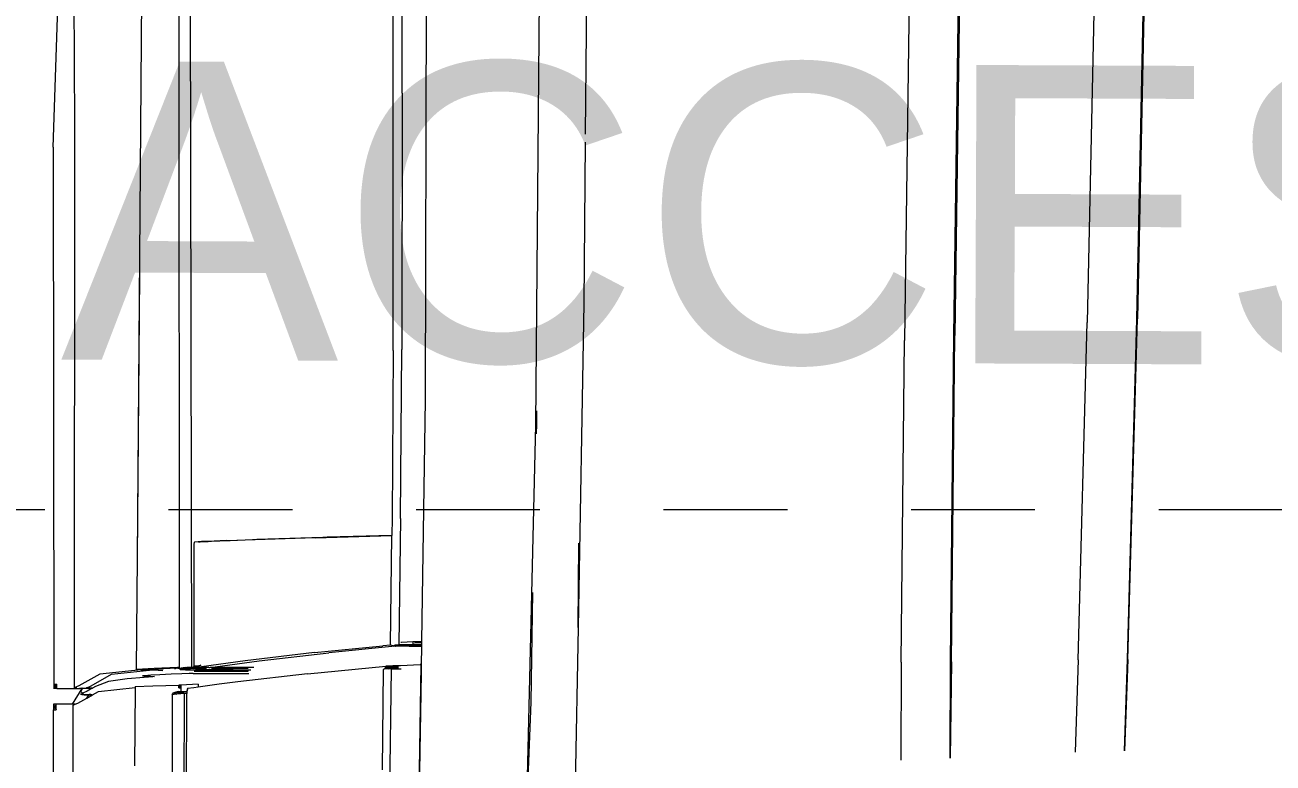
# Model space of a CAD drawing. Header units: millimetres. Extents: x 1010 to 1494, y -119 to 564.
# Drawn here: x 1310.231 to 1311.24, y 441.997 to 442.594 of the extents above; entities that cross this region are included whole.
import ezdxf

# ---------------------------------------------------------------- set-up
doc = ezdxf.new("R2010")
doc.units = ezdxf.units.MM
doc.linetypes.add('DASHDOT', pattern=[1, 0.5, -0.25, 0, -0.25])
doc.layers.get('0').update_dxf_attribs({"lineweight": 9})
for name, color, linetype, lineweight in [('20', 6, 'Continuous', 9), ('Edges', 7, 'Continuous', 9), ('Marca', 1, 'Continuous', 9)]:
    doc.layers.add(name, color=color, linetype=linetype, lineweight=lineweight)
doc.styles.add('SWISS', font='swiss.ttf')

# ---------------------------------------------------------------- blocks, each defined once
blk = doc.blocks.new('*A393')
at = {"layer": 'Marca', "linetype": 'DASHDOT', "lineweight": 0}
blk.add_line((33940.1, 18035.1), (90693.3, 18035.1), dxfattribs=at)
blk = doc.blocks.new('chevy tahoe pl')
at = {"layer": 'Edges'}
for p, q in [((138.182, 96.444), (147.171, 96.447)), ((147.328, 96.447), (147.171, 96.447)), ((147.171, 96.447), (147.171, 96.373)), ((147.328, 96.447), (147.171, 96.373)), ((147.328, 96.373), (147.171, 96.447)), ((147.328, 96.373), (147.328, 96.447)), ((147.897, 96.434), (147.774, 96.434)), ((147.774, 96.351), (147.774, 96.434)), ((147.774, 96.434), (147.897, 96.351)), ((147.897, 96.434), (147.774, 96.351)), ((163.212, 96.452), (147.897, 96.434)), ((147.897, 96.434), (147.897, 96.351)), ((163.212, 96.452), (167.799, 96.299)), ((147.171, 96.373), (147.328, 96.373)), ((147.327, 95.911), (147.328, 96.373)), ((147.774, 96.351), (147.772, 95.691)), ((147.774, 96.351), (147.897, 96.351)), ((142.327, 95.891), (147.301, 95.89)), ((147.301, 95.89), (147.302, 95.888)), ((147.301, 95.888), (147.301, 95.89)), ((147.302, 95.888), (147.327, 95.83)), ((147.327, 95.83), (147.327, 95.911)), ((147.776, 95.642), (147.327, 95.911)), ((147.327, 95.83), (147.359, 95.754)), ((147.359, 95.754), (147.504, 95.498)), ((147.796, 95.855), (147.792, 95.778)), ((147.796, 95.855), (147.794, 95.857)), ((147.849, 95.857), (147.794, 95.857)), ((147.852, 95.721), (147.796, 95.855)), ((147.85, 95.855), (147.796, 95.855)), ((147.85, 95.855), (147.849, 95.857)), ((163.836, 95.845), (147.849, 95.857)), ((148.185, 95.127), (147.852, 95.721)), ((168.855, 95.876), (163.836, 95.845)), ((147.504, 95.498), (147.597, 95.436)), ((147.504, 95.498), (147.597, 95.333)), ((147.597, 95.572), (147.608, 95.583)), ((147.601, 95.434), (147.597, 95.572)), ((147.597, 95.572), (147.597, 95.436)), ((147.597, 95.436), (147.597, 95.333)), ((147.597, 95.436), (147.601, 95.434)), ((147.605, 95.507), (147.601, 95.434)), ((147.601, 95.413), (147.601, 95.434)), ((147.601, 95.434), (147.609, 95.429)), ((147.602, 95.38), (147.601, 95.413)), ((147.602, 95.38), (147.602, 95.349)), ((147.608, 95.583), (147.605, 95.507)), ((147.609, 95.636), (147.608, 95.583)), ((147.608, 95.583), (147.618, 95.593)), ((147.611, 95.678), (147.609, 95.636)), ((147.618, 95.659), (147.611, 95.678)), ((147.637, 95.613), (147.618, 95.659)), ((147.637, 95.613), (147.688, 95.664)), ((147.639, 95.608), (147.637, 95.613)), ((147.702, 95.485), (147.639, 95.608)), ((147.688, 95.664), (147.776, 95.621)), ((147.783, 95.341), (147.702, 95.485)), ((147.772, 95.691), (147.775, 95.691)), ((147.776, 95.642), (147.775, 95.691)), ((147.775, 95.691), (147.778, 95.691)), ((147.776, 95.621), (147.776, 95.642)), ((147.779, 95.641), (147.776, 95.642)), ((147.776, 95.61), (147.776, 95.621)), ((147.776, 95.621), (147.779, 95.62)), ((147.776, 95.61), (147.783, 95.341)), ((147.779, 95.608), (147.776, 95.61)), ((147.778, 95.691), (147.789, 95.691)), ((147.779, 95.641), (147.778, 95.691)), ((147.787, 95.636), (147.779, 95.641)), ((147.779, 95.62), (147.779, 95.641)), ((147.779, 95.62), (147.786, 95.617)), ((147.779, 95.608), (147.779, 95.62)), ((147.786, 95.604), (147.779, 95.608)), ((147.782, 95.509), (147.779, 95.608)), ((147.786, 95.604), (147.782, 95.509)), ((147.782, 95.509), (147.782, 95.495)), ((147.782, 95.509), (147.789, 95.509)), ((147.783, 95.341), (147.782, 95.495)), ((147.789, 95.495), (147.782, 95.495)), ((147.787, 95.636), (147.786, 95.617)), ((147.786, 95.617), (147.786, 95.604)), ((147.786, 95.617), (147.791, 95.614)), ((147.79, 95.601), (147.786, 95.604)), ((147.789, 95.691), (147.787, 95.636)), ((147.791, 95.633), (147.787, 95.636)), ((147.789, 95.691), (147.792, 95.691)), ((147.789, 95.33), (147.794, 95.495)), ((147.794, 95.495), (147.795, 95.508)), ((147.8, 95.495), (147.794, 95.495)), ((147.795, 95.513), (147.795, 95.508)), ((147.795, 95.508), (147.8, 95.495)), ((147.8, 95.495), (147.851, 95.376)), ((147.851, 95.376), (148.185, 94.794)), ((147.597, 95.333), (147.694, 95.161)), ((147.694, 95.161), (147.801, 94.116)), ((147.783, 95.341), (147.789, 95.33)), ((147.835, 95.248), (147.789, 95.33)), ((147.973, 94.876), (147.835, 95.248)), ((148.31, 93.944), (148.185, 95.127)), ((148.05, 94.348), (147.973, 94.876)), ((148.185, 94.794), (148.3, 93.711)), ((148.089, 93.861), (148.05, 94.348)), ((147.755, 94.117), (145.569, 94.136)), ((147.801, 94.116), (147.755, 94.117)), ((147.83, 94.116), (147.801, 94.116)), ((147.83, 94.116), (147.857, 93.612)), ((148.31, 93.944), (148.3, 93.711)), ((148.316, 94.08), (148.31, 93.944)), ((148.312, 93.924), (148.31, 93.944)), ((148.315, 93.755), (148.316, 94.08)), ((148.32, 94.08), (148.315, 93.755)), ((148.32, 94.08), (148.316, 94.08)), ((148.32, 94.08), (148.32, 94.083)), ((148.32, 94.083), (151.506, 94.055)), ((148.346, 93.579), (148.32, 94.08)), ((151.506, 94.055), (159.582, 93.985)), ((151.506, 94.055), (174.764, 93.869)), ((147.857, 93.612), (147.873, 92.869)), ((148.107, 93.611), (148.089, 93.861)), ((148.116, 93.566), (148.107, 93.611)), ((148.124, 93.694), (148.116, 93.566)), ((148.13, 93.854), (148.124, 93.694)), ((148.135, 93.906), (148.13, 93.854)), ((148.142, 93.847), (148.135, 93.906)), ((148.155, 93.674), (148.142, 93.847)), ((148.17, 93.414), (148.155, 93.674)), ((148.294, 93.333), (148.298, 93.653)), ((148.294, 93.333), (148.309, 93.633)), ((148.313, 93.593), (148.294, 93.333)), ((148.298, 93.653), (148.301, 93.707)), ((148.307, 93.653), (148.298, 93.653)), ((148.3, 93.711), (148.312, 93.924)), ((148.301, 93.707), (148.3, 93.711)), ((148.301, 93.707), (148.307, 93.653)), ((148.307, 93.653), (148.309, 93.633)), ((148.31, 93.653), (148.307, 93.653)), ((148.309, 93.633), (148.31, 93.653)), ((148.309, 93.633), (148.313, 93.593)), ((148.31, 93.653), (148.313, 93.715)), ((148.313, 93.653), (148.31, 93.653)), ((148.313, 93.715), (148.312, 93.924)), ((148.313, 93.715), (148.315, 93.755)), ((148.313, 93.653), (148.313, 93.715)), ((148.313, 93.593), (148.313, 93.653)), ((148.322, 93.652), (148.313, 93.653)), ((148.315, 93.755), (148.322, 93.652)), ((148.322, 93.652), (148.344, 93.36)), ((148.186, 93.091), (148.17, 93.414)), ((148.333, 93.362), (148.344, 93.36)), ((148.344, 93.36), (148.349, 93.298)), ((148.355, 93.359), (148.346, 93.579)), ((148.348, 93.36), (148.355, 93.359)), ((148.349, 93.298), (148.364, 92.929)), ((148.371, 92.916), (148.355, 93.359)), ((147.598, 93.067), (114.938, 93.056)), ((147.599, 93.06), (147.598, 93.067)), ((147.598, 93.067), (147.643, 93.022)), ((147.599, 93.06), (147.654, 93.022)), ((147.613, 92.954), (147.599, 93.06)), ((147.613, 92.954), (147.643, 93.022)), ((147.627, 92.812), (147.613, 92.954)), ((147.613, 92.954), (147.669, 92.939)), ((147.613, 92.954), (147.665, 92.833)), ((147.643, 93.022), (147.669, 92.939)), ((147.687, 92.894), (147.654, 93.022)), ((147.669, 92.939), (147.665, 92.833)), ((147.687, 92.894), (147.665, 92.833)), ((147.669, 92.939), (147.687, 92.894)), ((147.687, 92.894), (147.685, 92.821)), ((147.687, 92.894), (147.687, 92.821)), ((148.197, 92.786), (148.186, 93.091)), ((148.333, 92.985), (148.364, 92.929)), ((148.333, 92.887), (148.365, 92.887)), ((148.333, 92.884), (148.366, 92.884)), ((148.366, 92.876), (148.333, 92.876)), ((148.364, 92.929), (148.371, 92.916)), ((148.364, 92.929), (148.365, 92.887)), ((148.365, 92.887), (148.372, 92.887)), ((148.365, 92.887), (148.366, 92.884)), ((148.366, 92.884), (148.372, 92.884)), ((148.366, 92.884), (148.366, 92.876)), ((148.372, 92.876), (148.366, 92.876)), ((148.366, 92.876), (148.366, 92.86)), ((148.372, 92.887), (148.371, 92.916)), ((148.372, 92.884), (148.372, 92.887)), ((148.372, 92.876), (148.372, 92.884)), ((148.373, 92.86), (148.372, 92.876)), ((185.237, 92.891), (148.373, 92.86)), ((147.632, 92.724), (115.798, 92.791)), ((144.134, 92.652), (147.632, 92.643)), ((147.665, 92.833), (147.627, 92.812)), ((147.632, 92.724), (147.627, 92.812)), ((147.632, 92.724), (147.665, 92.833)), ((147.683, 92.767), (147.632, 92.724)), ((147.632, 92.643), (147.632, 92.724)), ((147.632, 92.636), (147.632, 92.643)), ((147.687, 92.643), (147.632, 92.643)), ((147.685, 92.821), (147.654, 92.821)), ((147.665, 92.833), (147.683, 92.767)), ((147.685, 92.821), (147.683, 92.767)), ((147.8, 92.821), (147.687, 92.821)), ((147.687, 92.821), (147.687, 92.643)), ((147.704, 92.643), (147.687, 92.643)), ((147.687, 92.643), (147.687, 92.636)), ((147.706, 92.636), (147.704, 92.643)), ((147.704, 92.636), (147.704, 92.643)), ((147.755, 92.636), (147.704, 92.643)), ((147.773, 92.623), (147.706, 92.636)), ((147.752, 92.627), (147.755, 92.636)), ((147.755, 92.636), (147.755, 92.627)), ((147.755, 92.636), (147.756, 92.627)), ((147.773, 92.623), (147.755, 92.636)), ((147.799, 92.442), (147.773, 92.623)), ((147.799, 92.869), (147.8, 92.821)), ((147.799, 92.869), (147.87, 92.869)), ((147.874, 92.821), (147.799, 92.869)), ((147.871, 92.821), (147.8, 92.821)), ((147.871, 92.821), (147.87, 92.869)), ((147.87, 92.869), (147.873, 92.869)), ((147.874, 92.821), (147.871, 92.821)), ((147.873, 92.869), (147.874, 92.821)), ((147.901, 92.325), (147.874, 92.821)), ((148.2, 92.58), (148.197, 92.786)), ((148.204, 92.506), (148.2, 92.58)), ((148.306, 92.679), (148.323, 92.814)), ((148.306, 92.679), (148.307, 92.807)), ((148.322, 92.733), (148.306, 92.679)), ((148.306, 92.679), (148.336, 92.552)), ((148.306, 92.679), (148.306, 92.539)), ((148.306, 92.679), (148.344, 92.624)), ((148.306, 92.539), (148.306, 92.396)), ((148.348, 92.85), (148.307, 92.807)), ((148.323, 92.814), (148.307, 92.807)), ((148.322, 92.733), (148.323, 92.814)), ((148.368, 92.751), (148.322, 92.733)), ((148.344, 92.624), (148.322, 92.733)), ((148.353, 92.86), (148.323, 92.814)), ((148.368, 92.751), (148.323, 92.814)), ((148.336, 92.552), (148.344, 92.624)), ((148.348, 92.542), (148.336, 92.552)), ((148.344, 92.779), (148.348, 92.778)), ((148.368, 92.751), (148.344, 92.624)), ((148.344, 92.624), (148.382, 92.605)), ((148.387, 92.509), (148.344, 92.624)), ((148.348, 92.801), (148.345, 92.801)), ((148.346, 92.808), (148.348, 92.808)), ((148.348, 92.85), (148.353, 92.86)), ((148.355, 92.85), (148.348, 92.85)), ((148.348, 92.808), (148.348, 92.85)), ((148.348, 92.808), (148.36, 92.808)), ((148.348, 92.801), (148.348, 92.808)), ((148.361, 92.801), (148.348, 92.801)), ((148.348, 92.778), (148.348, 92.801)), ((148.348, 92.778), (148.364, 92.778)), ((148.348, 92.542), (148.348, 92.778)), ((148.374, 92.52), (148.348, 92.542)), ((148.348, 92.461), (148.348, 92.542)), ((148.366, 92.86), (148.353, 92.86)), ((148.353, 92.86), (148.355, 92.85)), ((148.355, 92.85), (148.36, 92.808)), ((148.36, 92.808), (148.361, 92.801)), ((148.361, 92.801), (148.364, 92.778)), ((148.364, 92.778), (148.368, 92.751)), ((148.373, 92.86), (148.366, 92.86)), ((148.374, 92.689), (148.368, 92.751)), ((148.374, 92.689), (148.374, 92.683)), ((148.374, 92.683), (148.376, 92.671)), ((148.374, 92.52), (148.375, 92.642)), ((148.375, 92.466), (148.374, 92.52)), ((148.387, 92.509), (148.374, 92.52)), ((148.376, 92.671), (148.375, 92.642)), ((148.376, 92.671), (148.382, 92.605)), ((148.382, 92.605), (148.387, 92.509)), ((185.032, 92.579), (148.387, 92.509)), ((147.815, 92.326), (147.799, 92.442)), ((147.898, 91.723), (147.815, 92.326)), ((147.901, 92.325), (147.815, 92.326)), ((148.206, 92.462), (148.204, 92.506)), ((148.206, 92.462), (148.206, 90.874)), ((148.289, 92.396), (148.269, 92.435)), ((148.269, 92.435), (148.269, 90.893)), ((148.306, 92.396), (148.289, 92.396)), ((148.289, 92.396), (148.289, 90.887)), ((148.306, 91.467), (148.306, 92.396)), ((148.336, 92.448), (148.348, 92.461)), ((148.348, 92.396), (148.336, 92.396)), ((148.341, 92.167), (148.336, 92.189)), ((148.348, 92.161), (148.341, 92.167)), ((148.348, 92.461), (148.353, 92.466)), ((148.348, 92.396), (148.348, 92.461)), ((148.353, 92.396), (148.348, 92.396)), ((148.348, 92.396), (148.348, 92.161)), ((148.348, 92.084), (148.348, 92.161)), ((148.353, 92.157), (148.348, 92.161)), ((148.353, 92.466), (148.375, 92.466)), ((148.353, 92.466), (148.353, 92.396)), ((148.371, 92.396), (148.353, 92.396)), ((148.353, 92.396), (148.353, 92.157)), ((148.397, 92.229), (148.371, 92.411)), ((148.371, 92.396), (148.371, 92.411)), ((148.374, 92.403), (148.371, 92.411)), ((148.371, 92.142), (148.371, 92.396)), ((148.374, 92.403), (148.375, 92.466)), ((148.374, 92.403), (148.387, 92.372)), ((148.379, 92.428), (148.41, 92.443)), ((148.379, 92.428), (148.379, 92.391)), ((148.379, 92.428), (148.389, 92.368)), ((148.387, 92.509), (148.387, 92.372)), ((148.409, 92.317), (148.387, 92.372)), ((148.569, 90.981), (148.397, 92.229)), ((148.409, 92.317), (148.41, 92.443)), ((148.438, 92.248), (148.409, 92.317)), ((151.895, 92.448), (148.41, 92.443)), ((148.41, 92.443), (148.412, 92.43)), ((148.412, 92.43), (148.438, 92.248)), ((151.896, 92.435), (151.895, 92.448)), ((151.934, 92.44), (151.895, 92.448)), ((151.896, 92.435), (151.948, 92.43)), ((151.933, 92.432), (151.934, 92.44)), ((151.934, 92.44), (151.935, 92.431)), ((151.934, 92.44), (151.935, 92.431)), ((151.948, 92.43), (151.934, 92.44)), ((151.966, 92.218), (151.948, 92.43)), ((152.008, 90.984), (151.948, 92.43)), ((151.953, 92.303), (151.966, 92.218)), ((151.958, 92.226), (151.966, 92.218)), ((151.962, 92.173), (151.966, 92.218)), ((151.966, 92.218), (151.969, 92.13)), ((151.975, 92.228), (151.978, 92.13)), ((148.348, 91.637), (148.348, 91.94)), ((148.353, 92.157), (148.353, 92.139)), ((148.371, 92.142), (148.353, 92.157)), ((148.353, 91.936), (148.353, 91.637)), ((148.371, 92.016), (148.371, 92.142)), ((148.371, 92.016), (148.376, 91.98)), ((148.376, 91.98), (148.397, 91.834)), ((148.376, 91.637), (148.376, 91.98)), ((148.397, 92.026), (148.398, 92.025)), ((148.397, 91.834), (148.569, 90.586)), ((151.969, 92.13), (151.965, 92.13)), ((151.968, 92.102), (151.971, 92.099)), ((151.978, 92.13), (151.969, 92.13)), ((151.969, 92.13), (151.971, 92.099)), ((151.971, 92.099), (151.973, 92.034)), ((151.995, 91.526), (151.973, 92.034)), ((151.978, 92.13), (151.995, 91.526)), ((147.971, 91.193), (147.898, 91.723)), ((148.311, 91.445), (148.306, 91.467)), ((148.348, 91.637), (148.341, 91.63)), ((148.348, 91.637), (148.341, 91.603)), ((148.353, 91.534), (148.341, 91.527)), ((148.368, 91.386), (148.341, 91.463)), ((148.353, 91.534), (148.348, 91.637)), ((148.353, 91.637), (148.348, 91.637)), ((148.376, 91.637), (148.353, 91.637)), ((148.353, 91.637), (148.353, 91.534)), ((148.353, 91.532), (148.353, 91.534)), ((148.368, 91.386), (148.353, 91.532)), ((148.353, 91.532), (148.353, 91.325)), ((148.376, 91.323), (148.376, 91.637)), ((151.995, 91.526), (152, 91.408)), ((148.197, 89.207), (147.971, 91.193)), ((148.311, 91.445), (148.311, 90.819)), ((148.336, 91.339), (148.311, 91.445)), ((148.34, 91.336), (148.336, 91.339)), ((148.368, 91.386), (148.341, 91.398)), ((148.341, 91.338), (148.344, 91.327)), ((148.353, 91.325), (148.341, 91.335)), ((148.368, 91.386), (148.344, 91.327)), ((148.376, 91.286), (148.344, 91.327)), ((148.353, 91.325), (148.353, 90.896)), ((148.376, 91.306), (148.353, 91.325)), ((148.376, 91.323), (148.368, 91.386)), ((148.376, 91.306), (148.376, 91.323)), ((148.376, 90.735), (148.376, 91.306)), ((152, 91.408), (152.025, 90.772)), ((148.805, 89.007), (148.569, 90.981)), ((152.076, 88.982), (152.008, 90.984)), ((152.025, 90.772), (152.031, 90.649)), ((148.569, 90.586), (148.795, 88.597)), ((152.031, 90.649), (152.064, 89.703)), ((152.031, 90.649), (152.094, 88.769)), ((152.064, 89.703), (152.094, 88.769)), ((148.197, 89.207), (148.417, 86.973)), ((148.805, 89.007), (148.997, 87.059)), ((152.076, 88.982), (152.14, 86.8)), ((152.094, 88.769), (152.099, 88.641)), ((152.099, 88.641), (152.132, 87.531)), ((148.983, 86.705), (148.795, 88.597)), ((152.132, 87.531), (152.151, 86.812)), ((148.333, 86.821), (143.903, 86.879)), ((148.319, 87.045), (145.455, 87.081)), ((148.327, 87.016), (148.319, 87.045)), ((148.327, 87.016), (148.348, 86.999)), ((148.339, 86.975), (148.327, 87.016)), ((148.331, 86.891), (148.339, 86.975)), ((148.333, 86.821), (148.331, 86.891)), ((148.352, 86.839), (148.333, 86.821)), ((148.349, 86.986), (148.348, 86.999)), ((148.348, 86.951), (148.352, 86.951)), ((148.349, 86.986), (148.352, 86.951)), ((148.364, 86.922), (148.349, 86.986)), ((148.349, 86.986), (148.376, 86.981)), ((148.402, 86.954), (148.352, 86.742)), ((148.352, 86.951), (148.402, 86.954)), ((148.352, 86.839), (148.352, 86.951)), ((148.36, 86.846), (148.352, 86.839)), ((148.352, 86.742), (148.352, 86.839)), ((148.36, 86.846), (148.364, 86.922)), ((148.364, 86.922), (148.364, 86.621)), ((148.376, 86.981), (148.417, 86.973)), ((148.376, 86.981), (148.411, 86.62)), ((148.402, 86.954), (148.417, 86.973)), ((148.402, 86.954), (148.409, 86.748)), ((148.426, 86.768), (148.402, 86.954)), ((148.426, 86.768), (148.417, 86.973)), ((149.01, 86.836), (148.997, 87.059)), ((149.001, 86.799), (149.01, 86.836)), ((149.01, 86.836), (152.14, 86.8)), ((148.333, 86.821), (148.333, 86.622)), ((148.333, 86.622), (148.352, 86.621)), ((148.333, 86.622), (148.333, 86.535)), ((148.409, 86.748), (148.352, 86.742)), ((148.352, 86.621), (148.352, 86.742)), ((148.352, 86.621), (148.364, 86.621)), ((148.364, 86.621), (148.411, 86.62)), ((148.409, 86.748), (148.374, 86.621)), ((148.409, 86.748), (148.404, 86.62)), ((148.426, 86.768), (148.409, 86.748)), ((148.415, 86.62), (148.409, 86.748)), ((148.411, 86.62), (148.419, 86.62)), ((148.419, 86.62), (148.426, 86.768)), ((148.419, 86.62), (148.428, 86.62)), ((148.428, 86.62), (148.433, 86.555)), ((148.433, 86.555), (148.459, 85.997)), ((148.983, 86.705), (148.985, 86.782)), ((148.983, 86.705), (148.997, 86.629)), ((148.983, 86.705), (148.983, 86.693)), ((148.983, 86.693), (149.009, 86.427)), ((148.983, 85.947), (148.983, 86.693)), ((149.001, 86.799), (148.985, 86.782)), ((148.987, 86.765), (149, 86.626)), ((148.991, 86.76), (149.001, 86.799)), ((148.991, 86.76), (149.009, 86.718)), ((149, 86.626), (148.997, 86.629)), ((149.009, 86.542), (149, 86.626)), ((149.009, 86.618), (149, 86.626)), ((149.009, 86.718), (149.015, 86.701)), ((149.009, 86.618), (149.009, 86.718)), ((149.015, 86.612), (149.009, 86.618)), ((149.009, 86.542), (149.009, 86.618)), ((149.015, 86.47), (149.009, 86.542)), ((149.009, 86.427), (149.009, 86.542)), ((149.015, 86.612), (149.015, 86.701)), ((149.015, 86.701), (149.023, 86.683)), ((149.023, 86.674), (149.015, 86.553)), ((149.025, 86.603), (149.015, 86.612)), ((149.015, 86.612), (149.015, 86.47)), ((149.025, 86.543), (149.015, 86.553)), ((149.025, 86.505), (149.015, 86.356)), ((149.02, 86.418), (149.015, 86.47)), ((149.015, 86.47), (149.015, 86.409)), ((149.023, 86.683), (149.025, 86.603)), ((149.025, 86.406), (149.025, 86.603)), ((152.628, 86.556), (149.025, 86.603)), ((149.092, 86.521), (149.092, 86.544)), ((149.107, 86.2), (149.092, 86.521)), ((152.152, 86.8), (152.14, 86.8)), ((152.151, 86.812), (152.152, 86.8)), ((152.151, 86.812), (152.153, 86.8)), ((152.153, 86.8), (152.152, 86.8)), ((152.621, 86.794), (152.153, 86.8)), ((157.42, 86.764), (152.621, 86.794)), ((152.628, 86.556), (157.443, 86.52)), ((157.42, 86.764), (173.716, 86.761)), ((164.751, 86.506), (157.443, 86.52)), ((164.751, 86.506), (176.58, 86.512)), ((148.986, 86.2), (148.988, 86.216)), ((148.986, 86.2), (148.986, 85.947)), ((148.988, 86.164), (148.986, 86.2)), ((148.988, 86.304), (148.99, 86.381)), ((148.99, 86.233), (148.988, 86.304)), ((148.988, 86.304), (148.988, 86.216)), ((148.988, 86.216), (148.99, 86.233)), ((148.988, 86.216), (148.988, 86.164)), ((148.988, 86.164), (148.988, 85.947)), ((148.99, 86.124), (148.988, 86.164)), ((148.99, 86.381), (149.009, 86.401)), ((149.009, 86.218), (148.99, 86.233)), ((148.99, 86.233), (149.009, 86.233)), ((148.99, 86.124), (148.99, 86.233)), ((148.991, 86.105), (148.99, 86.124)), ((149.011, 86.403), (149.009, 86.427)), ((149.009, 86.401), (149.009, 86.427)), ((149.009, 86.401), (149.011, 86.403)), ((149.009, 86.233), (149.009, 86.401)), ((149.009, 86.233), (149.014, 86.233)), ((149.009, 86.218), (149.009, 86.233)), ((149.014, 86.214), (149.009, 86.218)), ((149.009, 85.947), (149.009, 86.218)), ((149.011, 86.403), (149.014, 86.406)), ((149.014, 86.375), (149.011, 86.403)), ((149.014, 86.406), (149.015, 86.409)), ((149.014, 86.406), (149.015, 86.406)), ((149.014, 86.375), (149.014, 86.406)), ((149.015, 86.356), (149.014, 86.375)), ((149.014, 86.233), (149.014, 86.375)), ((149.014, 86.233), (149.02, 86.233)), ((149.014, 86.214), (149.014, 86.233)), ((149.014, 85.946), (149.014, 86.214)), ((149.02, 86.209), (149.014, 86.214)), ((149.015, 86.409), (149.02, 86.418)), ((149.015, 86.409), (149.015, 86.406)), ((149.015, 86.406), (149.015, 86.356)), ((149.015, 86.406), (149.02, 86.406)), ((149.015, 86.356), (149.02, 86.354)), ((149.015, 86.356), (149.025, 86.346)), ((149.02, 86.406), (149.02, 86.418)), ((149.02, 86.406), (149.025, 86.406)), ((149.025, 86.405), (149.02, 86.406)), ((149.02, 86.354), (149.02, 86.406)), ((149.02, 86.354), (149.025, 86.352)), ((149.02, 86.233), (149.02, 86.354)), ((149.02, 86.233), (149.025, 86.233)), ((149.02, 86.209), (149.02, 86.233)), ((149.02, 85.946), (149.02, 86.209)), ((149.025, 86.205), (149.02, 86.209)), ((149.025, 86.405), (149.025, 86.406)), ((149.025, 86.352), (149.025, 86.405)), ((149.025, 86.233), (149.025, 86.352)), ((149.025, 86.205), (149.025, 86.233)), ((149.025, 85.946), (149.025, 86.205)), ((149.03, 86.201), (149.029, 86.202)), ((149.03, 85.946), (149.03, 86.201)), ((149.107, 86.2), (149.03, 86.201)), ((149.091, 86.154), (149.101, 85.945)), ((149.119, 85.964), (149.107, 86.2)), ((148.447, 85.974), (139.427, 86.11)), ((139.714, 86.086), (148.214, 85.959)), ((148.214, 85.959), (148.213, 85.969)), ((148.214, 85.959), (148.317, 85.957)), ((148.317, 85.957), (148.317, 85.971)), ((148.317, 85.957), (148.333, 85.957)), ((148.333, 85.957), (148.333, 85.971)), ((148.333, 85.957), (148.346, 85.957)), ((148.345, 85.972), (148.346, 85.957)), ((148.346, 85.957), (148.364, 85.956)), ((148.364, 85.972), (148.364, 85.956)), ((148.364, 85.956), (148.448, 85.955)), ((148.448, 85.955), (148.447, 85.974)), ((148.458, 85.974), (148.447, 85.974)), ((148.448, 85.955), (148.458, 85.955)), ((148.458, 85.974), (148.459, 85.997)), ((148.458, 85.955), (148.458, 85.974)), ((148.458, 85.974), (148.459, 85.955)), ((148.458, 85.955), (148.459, 85.955)), ((148.459, 85.955), (148.969, 85.947)), ((148.969, 85.947), (148.983, 85.947)), ((148.983, 85.947), (148.986, 85.947)), ((148.986, 85.947), (148.988, 85.947)), ((148.988, 85.947), (148.99, 85.947)), ((148.99, 85.947), (148.991, 86.105)), ((148.99, 85.947), (148.998, 85.947)), ((148.998, 85.947), (148.991, 86.105)), ((148.998, 85.947), (149.009, 85.947)), ((149.009, 85.947), (149.014, 85.946)), ((149.014, 85.946), (149.02, 85.946)), ((149.02, 85.946), (149.025, 85.946)), ((149.025, 85.946), (149.03, 85.946)), ((149.03, 85.946), (149.101, 85.945)), ((149.101, 85.945), (149.122, 85.945)), ((149.122, 85.945), (149.119, 85.964)), ((149.122, 85.945), (156, 85.841)), ((156, 85.841), (173.166, 85.794)), ((155.294, 82.702), (139.635, 83.08)), ((147.388, 82.837), (145.213, 82.924)), ((150.514, 82.795), (147.388, 82.837)), ((155.042, 82.675), (155.301, 82.669)), ((172.108, 82.565), (155.294, 82.702)), ((155.301, 82.669), (155.698, 82.665)), ((149.513, 81.486), (145.031, 81.574)), ((158.76, 81.331), (149.513, 81.486)), ((149.513, 81.486), (151.923, 81.465)), ((163.359, 81.288), (158.76, 81.331)), ((172.041, 81.207), (163.584, 81.286)), ((148.525, 72.277), (145.731, 72.289)), ((148.525, 72.277), (157.7, 72.181)), ((171.472, 71.997), (157.7, 72.181)), ((148.534, 70.847), (145.786, 70.885)), ((145.786, 70.885), (148.545, 70.872)), ((148.534, 70.847), (157.84, 70.747)), ((148.545, 70.872), (157.831, 70.774)), ((157.831, 70.774), (171.577, 70.593)), ((171.573, 70.561), (157.84, 70.747)), ((148.597, 67.236), (145.962, 67.315)), ((148.597, 67.236), (158.219, 66.972)), ((171.816, 66.688), (158.219, 66.972)), ((148.606, 65.814), (146.001, 65.91)), ((146.001, 65.91), (148.617, 65.831)), ((148.617, 65.831), (158.308, 65.563)), ((148.606, 65.814), (158.317, 65.545)), ((158.308, 65.563), (171.876, 65.281)), ((171.873, 65.263), (158.317, 65.545))]:
    blk.add_line(p, q, dxfattribs=at)

msp = doc.modelspace()

# ---------------------------------------------------------------- block references
at = {"xscale": 0.02833922161548831, "yscale": 0.02833922161548831, "zscale": 0.02833922161548831, "rotation": 90}
msp.add_blockref('chevy tahoe pl', (1312.98741, 437.86952), dxfattribs=at)
at = {"lineweight": 0, "xscale": 0.001, "yscale": 0.001, "zscale": 0.001}
msp.add_blockref('*A393', (1270.00706, 424.16695), dxfattribs=at)

# ---------------------------------------------------------------- texts
at = {"layer": '20', "insert": (1310.26094, 442.56447), "char_height": 0.2412044, "attachment_point": 1, "rotation": 359.75646, "style": 'SWISS'}
msp.add_mtext_dynamic_manual_height_columns('ACCESORIOS 2', width=3.6835858, gutter_width=0.72736, heights=[0], dxfattribs=at)

doc.saveas('drawing.dxf')
